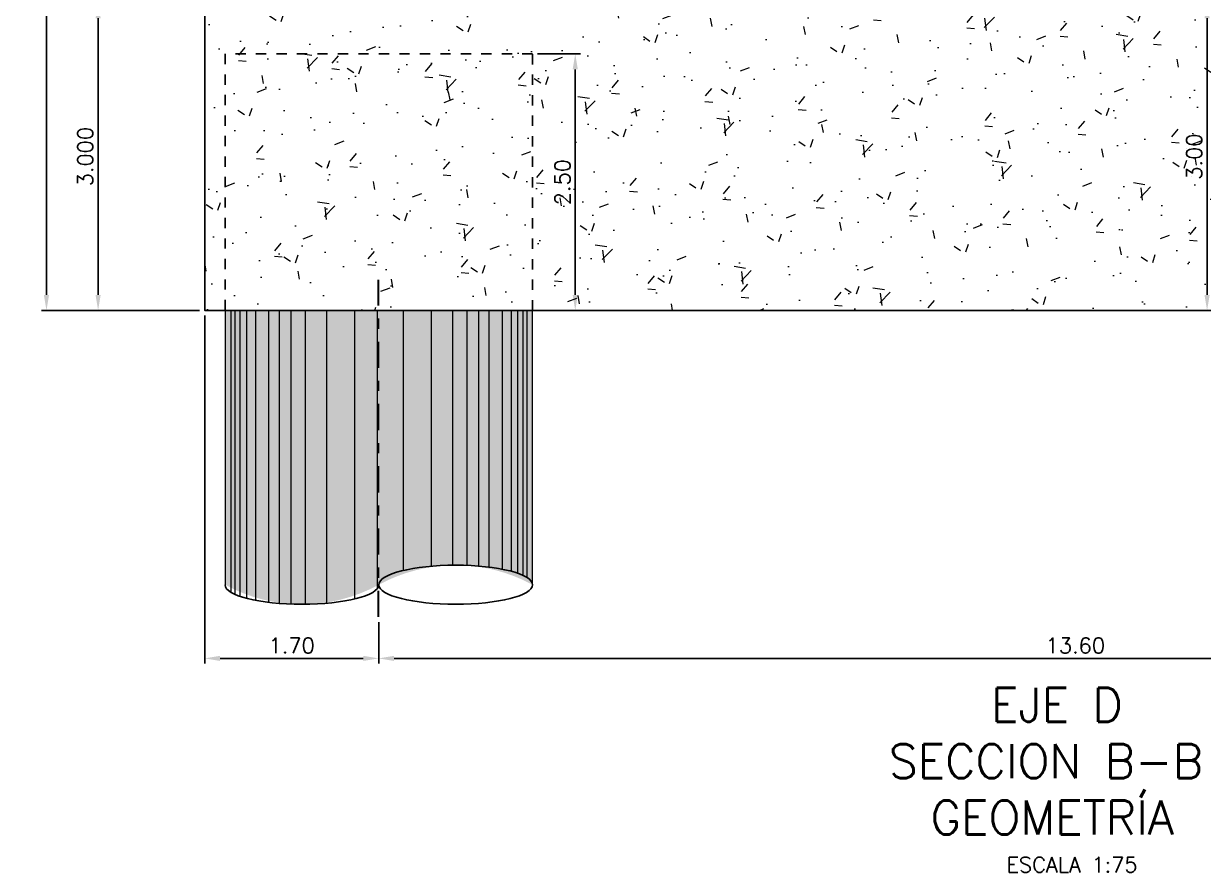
# Model space of a CAD drawing. Header units: metres. Extents: x 1080594 to 1081411, y 976871 to 977162.
# Drawn here: x 1080993.36 to 1081004.88, y 977057.31 to 977065.59 of the extents above; entities that cross this region are included whole.
import ezdxf

# ---------------------------------------------------------------- set-up
doc = ezdxf.new("R2010")
doc.units = ezdxf.units.M
doc.header["$LTSCALE"] = 25.4
doc.linetypes.add('DASHDOT', pattern=[1, 0.5, -0.25, 0, -0.25])
doc.linetypes.add('HIDDEN', pattern=[0.375, 0.25, -0.125])
for name, color, linetype in [('CONTRAPESO', 3, 'Continuous'), ('COT', 1, 'Continuous'), ('DIMCONTRAPESO', 1, 'Continuous'), ('PROYECC', 251, 'HIDDEN'), ('REGL175', 7, 'Continuous')]:
    doc.layers.add(name, color=color, linetype=linetype)
for name, color, linetype, lineweight in [('COTA', 1, 'Continuous', 30), ('EJEPILOTE', 145, 'DASHDOT', 30), ('OTROS', 8, 'Continuous', 5), ('SOLIDOREFCONT', 254, 'Continuous', 5), ('TUNEL', 5, 'Continuous', 20)]:
    doc.layers.add(name, color=color, linetype=linetype, lineweight=lineweight)
doc.styles.add('romans', font='romans.shx')
doc.dimstyles.new('Copy 75', dxfattribs={"dimtxt": 0.15, "dimasz": 0.15, "dimexe": 0.05, "dimexo": 0.05, "dimgap": 0.05, "dimtad": 1, "dimzin": 0, "dimdsep": 46, "dimtxsty": 'romans', "dimcen": 0.002, "dimclrd": 1, "dimclre": 1, "dimclrt": 3, "dimadec": 4, "dimazin": 0, "dimtfac": 1, "dimtofl": 0, "dimtmove": 1, "dimatfit": 3, "dimfxl": 1, "dimtolj": 1, "dimtzin": 0, "dimarcsym": 1})

# ---------------------------------------------------------------- blocks, each defined once
blk = doc.blocks.new('*D150')
at = {"layer": 'Defpoints', "color": 0, "transparency": 16777216}
for p in [(1080995.133, 977062.79), (1080996.831, 977059.798), (1080996.831, 977059.394)]:
    blk.add_point(p, dxfattribs=at)
at = {"layer": 'DIMCONTRAPESO', "color": 1, "lineweight": -2, "transparency": 16777216}
for p, q in [((1080995.133, 977062.74), (1080995.133, 977059.344)), ((1080996.831, 977059.748), (1080996.831, 977059.344)), ((1080995.283, 977059.394), (1080996.681, 977059.394))]:
    blk.add_line(p, q, dxfattribs=at)
at = {"layer": 'DIMCONTRAPESO', "color": 1, "transparency": 16777216}
for points in [[(1080995.283, 977059.419), (1080995.283, 977059.369), (1080995.133, 977059.394)], [(1080996.681, 977059.419), (1080996.681, 977059.369), (1080996.831, 977059.394)]]:
    blk.add_solid(points, dxfattribs=at)
at = {"layer": 'DIMCONTRAPESO', "color": 3, "transparency": 16777216, "insert": (1080995.982, 977059.519), "char_height": 0.15, "attachment_point": 5, "style": 'romans'}
blk.add_mtext('\\A1;1.70', dxfattribs=at)
blk = doc.blocks.new('PILOTE')
h = blk.add_hatch(color=256)
h.dxf.hatch_style = 1
h.set_gradient(color1=(51, 51, 51), color2=(173, 173, 173), tint=1, name='INVCYLINDER')
edge = h.paths.add_edge_path()
edge.add_line((1080656.417, 977060.159), (1080656.417, 977062.837))
edge.add_line((1080656.417, 977062.837), (1080659.418, 977062.837))
edge.add_line((1080659.418, 977062.837), (1080659.418, 977060.159))
edge.add_arc((1080658.668, 977061.537), 1.569, 241.434, 298.566, ccw=False)
edge.add_arc((1080657.167, 977058.78), 1.57, 61.4555, 118.5445)
at = {"layer": 'COT'}
blk.add_ellipse((1080657.167, 977060.159), major_axis=(0.75, 0), ratio=0.254381, dxfattribs=at)
blk.add_ellipse((1080658.668, 977060.159), major_axis=(0.75, 0), ratio=0.254381, start_param=3.141593, end_param=6.283185, dxfattribs=at)
at = {"layer": 'EJEPILOTE', "ltscale": 0.02}
blk.add_line((1080657.919, 977059.845), (1080657.919, 977063.136), dxfattribs=at)
at = {"layer": 'OTROS'}
for p, q in [((1080656.472, 977062.837), (1080656.472, 977060.231)), ((1080656.511, 977062.837), (1080656.511, 977060.251)), ((1080656.562, 977062.837), (1080656.562, 977060.272)), ((1080656.625, 977062.837), (1080656.625, 977060.291)), ((1080656.714, 977062.837), (1080656.714, 977060.311)), ((1080656.842, 977062.837), (1080656.842, 977060.331)), ((1080656.944, 977062.837), (1080656.944, 977060.341)), ((1080657.059, 977062.837), (1080657.059, 977060.348)), ((1080657.199, 977062.837), (1080657.199, 977060.35)), ((1080657.406, 977062.837), (1080657.406, 977060.34)), ((1080657.679, 977062.837), (1080657.679, 977060.298)), ((1080657.933, 977062.837), (1080657.933, 977060.121)), ((1080658.155, 977062.837), (1080658.155, 977060.027)), ((1080658.429, 977062.837), (1080658.429, 977059.978)), ((1080658.636, 977062.837), (1080658.636, 977059.968)), ((1080658.776, 977062.837), (1080658.776, 977059.97)), ((1080658.891, 977062.837), (1080658.891, 977059.977)), ((1080658.993, 977062.837), (1080658.993, 977059.987)), ((1080659.12, 977062.837), (1080659.12, 977060.007)), ((1080659.209, 977062.837), (1080659.209, 977060.027)), ((1080659.273, 977062.837), (1080659.273, 977060.046)), ((1080659.324, 977062.837), (1080659.324, 977060.067)), ((1080659.362, 977062.837), (1080659.362, 977060.087)), ((1080656.625, 977060.027), (1080656.625, 977060.027))]:
    blk.add_line(p, q, dxfattribs=at)
blk.add_lwpolyline([(1080656.417, 977060.159), (1080656.417, 977062.837), (1080659.418, 977062.837), (1080659.418, 977060.159)], dxfattribs=at)
blk = doc.blocks.new('*D151')
at = {"layer": 'Defpoints', "color": 0, "transparency": 16777216}
for p in [(1080996.831, 977059.601), (1081010.433, 977059.601), (1080996.831, 977059.394)]:
    blk.add_point(p, dxfattribs=at)
at = {"layer": 'DIMCONTRAPESO', "color": 1, "lineweight": -2, "transparency": 16777216}
for p, q in [((1080996.831, 977059.551), (1080996.831, 977059.344)), ((1081010.433, 977059.551), (1081010.433, 977059.344)), ((1081010.283, 977059.394), (1080996.981, 977059.394))]:
    blk.add_line(p, q, dxfattribs=at)
at = {"layer": 'DIMCONTRAPESO', "color": 1, "transparency": 16777216}
for points in [[(1080996.981, 977059.419), (1080996.981, 977059.369), (1080996.831, 977059.394)], [(1081010.283, 977059.419), (1081010.283, 977059.369), (1081010.433, 977059.394)]]:
    blk.add_solid(points, dxfattribs=at)
at = {"layer": 'DIMCONTRAPESO', "color": 3, "transparency": 16777216, "insert": (1081003.632, 977059.519), "char_height": 0.15, "attachment_point": 5, "style": 'romans'}
blk.add_mtext('\\A1;13.60', dxfattribs=at)
blk = doc.blocks.new('*D725')
at = {"layer": 'Defpoints', "color": 0, "transparency": 16777216}
for p in [(1080995.133, 977074.96), (1080993.588, 977062.79), (1080995.133, 977062.79)]:
    blk.add_point(p, dxfattribs=at)
at = {"layer": 'TUNEL', "color": 1, "lineweight": -2, "transparency": 16777216}
for p, q in [((1080995.083, 977074.96), (1080993.538, 977074.96)), ((1080993.588, 977074.81), (1080993.588, 977062.94)), ((1080995.083, 977062.79), (1080993.538, 977062.79))]:
    blk.add_line(p, q, dxfattribs=at)
at = {"layer": 'TUNEL', "color": 1, "transparency": 16777216}
for points in [[(1080993.563, 977074.81), (1080993.613, 977074.81), (1080993.588, 977074.96)], [(1080993.563, 977062.94), (1080993.613, 977062.94), (1080993.588, 977062.79)]]:
    blk.add_solid(points, dxfattribs=at)
at = {"layer": 'TUNEL', "color": 3, "transparency": 16777216, "insert": (1080993.463, 977068.875), "char_height": 0.15, "attachment_point": 5, "rotation": 90, "style": 'romans'}
blk.add_mtext('\\A1;12.17', dxfattribs=at)
blk = doc.blocks.new('*D728')
at = {"layer": 'Defpoints', "color": 0, "transparency": 16777216}
for p in [(1080995.633, 977065.79), (1080994.092, 977062.79), (1080995.133, 977062.79)]:
    blk.add_point(p, dxfattribs=at)
at = {"layer": 'TUNEL', "color": 1, "lineweight": -2, "transparency": 16777216}
for p, q in [((1080995.583, 977065.79), (1080994.042, 977065.79)), ((1080994.092, 977065.64), (1080994.092, 977062.94)), ((1080995.083, 977062.79), (1080994.042, 977062.79))]:
    blk.add_line(p, q, dxfattribs=at)
at = {"layer": 'TUNEL', "color": 1, "transparency": 16777216}
for points in [[(1080994.067, 977065.64), (1080994.117, 977065.64), (1080994.092, 977065.79)], [(1080994.067, 977062.94), (1080994.117, 977062.94), (1080994.092, 977062.79)]]:
    blk.add_solid(points, dxfattribs=at)
at = {"layer": 'TUNEL', "color": 3, "transparency": 16777216, "insert": (1080993.967, 977064.29), "char_height": 0.15, "attachment_point": 5, "rotation": 90, "style": 'romans'}
blk.add_mtext('\\A1;3.000', dxfattribs=at)
blk = doc.blocks.new('*D746')
at = {"layer": 'Defpoints', "color": 0, "transparency": 16777216}
for p in [(1081005.986, 977065.79), (1081004.918, 977062.79), (1081005.486, 977062.79)]:
    blk.add_point(p, dxfattribs=at)
at = {"layer": 'TUNEL', "color": 1, "lineweight": -2, "transparency": 16777216}
for p, q in [((1081005.936, 977065.79), (1081004.868, 977065.79)), ((1081004.918, 977065.64), (1081004.918, 977062.94)), ((1081005.436, 977062.79), (1081004.868, 977062.79))]:
    blk.add_line(p, q, dxfattribs=at)
at = {"layer": 'TUNEL', "color": 1, "transparency": 16777216}
for points in [[(1081004.893, 977065.64), (1081004.943, 977065.64), (1081004.918, 977065.79)], [(1081004.893, 977062.94), (1081004.943, 977062.94), (1081004.918, 977062.79)]]:
    blk.add_solid(points, dxfattribs=at)
at = {"layer": 'TUNEL', "color": 3, "transparency": 16777216, "insert": (1081004.793, 977064.29), "char_height": 0.15, "attachment_point": 5, "rotation": 90, "style": 'romans'}
blk.add_mtext('\\A1;3.00', dxfattribs=at)
blk = doc.blocks.new('*D795')
at = {"layer": 'COTA', "color": 1, "lineweight": -2, "transparency": 16777216}
for p, q in [((1080998.383, 977065.292), (1080998.8, 977065.292)), ((1080998.75, 977065.142), (1080998.75, 977062.94)), ((1080998.383, 977062.79), (1080998.8, 977062.79))]:
    blk.add_line(p, q, dxfattribs=at)
at = {"layer": 'COTA', "color": 1, "transparency": 16777216}
for points in [[(1080998.725, 977065.142), (1080998.775, 977065.142), (1080998.75, 977065.292)], [(1080998.725, 977062.94), (1080998.775, 977062.94), (1080998.75, 977062.79)]]:
    blk.add_solid(points, dxfattribs=at)
at = {"layer": 'Defpoints', "color": 0, "transparency": 16777216}
for p in [(1080998.333, 977065.292), (1080998.333, 977062.79), (1080998.75, 977062.79)]:
    blk.add_point(p, dxfattribs=at)
at = {"layer": 'COTA', "color": 3, "transparency": 16777216, "insert": (1080998.625, 977064.041), "char_height": 0.15, "attachment_point": 5, "rotation": 90, "style": 'romans'}
blk.add_mtext('\\A1;2.50', dxfattribs=at)

msp = doc.modelspace()

# ---------------------------------------------------------------- hatches: boundary and pattern name
at = {"layer": 'SOLIDOREFCONT', "true_color": 0x5b5b5b, "transparency": 33554546}
h = msp.add_hatch(dxfattribs=at)
h.set_pattern_fill('AR-CONC', color=251, scale=0.005)
h.set_pattern_definition([(50, (0, 0.6439), (0.91092334498, -0.0796954277), [0.09525, -1.04775]), (355, (0, 0.6439), (-0.1762171071, 0.9552842262), [0.0762, -0.83820292085]), (100.4514447, (0.0759, 0.6372), (0.73470623545, 0.87558875956), [0.080950044, -0.890451223]), (46.1842, (0, 0.8979), (1.3553952045, -0.2102116397), [0.142875, -1.571625]), (96.63555761, (0.113, 0.8804), (1.1870206703, 1.237130623), [0.1214251157, -1.3356780408]), (351.18415117, (0, 0.8979), (1.1870206703, 1.2371306229), [0.1142998354, -1.2572986596]), (21, (0.127, 0.8344), (0.75807195635, -0.51132599094), [0.09525, -1.04775]), (326, (0.127, 0.8344), (0.30901014174, 0.9209398306), [0.0762, -0.8382]), (71.451445, (0.1902, 0.7918), (1.0670820964, 0.40961384443), [0.080950044, -0.890449688]), (37.5, (0, 0.64388), (0.01544301625, 0.422775194366), [0, -0.82804, 0, -0.8509, 0, -0.841375]), (7.5, (0, 0.6439), (0.33409831255, 0.50090287409), [0, -0.48514, 0, -0.80899, 0, -0.320675]), (327.5, (-0.2832, 0.64388), (0.677952975834, -0.02864371996), [0, -0.3175, 0, -0.9906, 0, -1.31445]), (317.5, (-0.4102, 0.6439), (0.74064590693, 0.12713245517), [0, -0.41275, 0, -0.65786, 0, -0.93345])])
h.paths.add_polyline_path([(1080995.632887, 977065.790219), (1080995.632887, 977072.22396), (1080995.133261, 977072.223981), (1080995.133073, 977062.790219), (1081012.132967, 977062.790219), (1081012.133073, 977074.910219), (1080995.133167, 977074.96034), (1080995.133286, 977073.523981), (1080995.632887, 977073.52396), (1080995.632887, 977073.96034), (1081011.632721, 977073.92634), (1081011.632887, 977065.790219)])

# ---------------------------------------------------------------- linework, layer by layer
at = {"layer": 'CONTRAPESO'}
msp.add_lwpolyline([(1080995.133261, 977072.223981), (1080995.133073, 977062.790219), (1081012.132967, 977062.790219), (1081012.133073, 977074.910219), (1080995.133167, 977074.96034), (1080995.133286, 977073.523981), (1080995.632887, 977073.52396), (1080995.632887, 977073.96034), (1081011.632721, 977073.92634), (1081011.632887, 977065.790219), (1080995.632887, 977065.790219), (1080995.632887, 977072.22396)], close=True, dxfattribs=at)
at = {"layer": 'PROYECC', "color": 14, "ltscale": 0.01}
msp.add_lwpolyline([(1080995.331947, 977062.790219), (1080998.332989, 977062.790219), (1080998.332989, 977065.29225), (1080995.331947, 977065.29225)], close=True, dxfattribs=at)

# ---------------------------------------------------------------- block references
at = {"layer": 'DIMCONTRAPESO', "xscale": -1}
msp.add_blockref('PILOTE', (2161654.749823, -0.046713), dxfattribs=at)

# ---------------------------------------------------------------- texts
at = {"layer": 'REGL175', "insert": (1080995.592675, 977059.105806), "char_height": 0.33, "width": 14.49150363, "attachment_point": 1, "style": 'romans'}
msp.add_mtext('\\pi7.21516;{\\C0;EJE D\\P\\pi6.2173;SECCION B-B \\P\\pi6.62588;GEOMETRÍA\\P\\pi7.36717;\\H0.45455x;\\C3;ESCALA 1:75}', dxfattribs=at)

# ---------------------------------------------------------------- dimensions: what is measured, and where the dimension line sits
at = {"layer": 'COTA', "color": 2}
dim = msp.add_linear_dim(base=(1080998.750203, 977062.790219), p1=(1080998.332989, 977065.29225), p2=(1080998.332989, 977062.790219), angle=90, dimstyle='Copy 75', dxfattribs=at)
dim.commit()
dim.dimension.update_dxf_attribs({"geometry": '*D795', "text_midpoint": (1080998.625203, 977064.041235)})
at = {"layer": 'DIMCONTRAPESO'}
for p1, p2, picture, middle in [((1080995.133073, 977062.790219), (1080996.831107, 977059.797999), '*D150', (1080995.98209, 977059.519353)), ((1081010.433313, 977059.600979), (1080996.831107, 977059.600979), '*D151', (1081003.63221, 977059.519353))]:
    dim = msp.add_linear_dim(base=(1080996.831107, 977059.394353), p1=p1, p2=p2, angle=180, dimstyle='Copy 75', dxfattribs=at)
    dim.commit()
    dim.dimension.update_dxf_attribs({"geometry": picture, "text_midpoint": middle})
at = {"layer": 'TUNEL', "color": 40, "true_color": 0xf8d731}
for base, p1, p2, picture, middle in [((1080993.588126, 977062.790219), (1080995.133328, 977074.959624), (1080995.133073, 977062.790219), '*D725', (1080993.463126, 977068.874922)), ((1081004.917855, 977062.790219), (1081005.986289, 977065.790219), (1081005.486475, 977062.790219), '*D746', (1081004.792855, 977064.290219))]:
    dim = msp.add_linear_dim(base=base, p1=p1, p2=p2, angle=90, dimstyle='Copy 75', dxfattribs=at)
    dim.commit()
    dim.dimension.update_dxf_attribs({"geometry": picture, "text_midpoint": middle})
dim = msp.add_linear_dim(base=(1080994.092458, 977062.790219), p1=(1080995.632887, 977065.790219), p2=(1080995.133073, 977062.790219), angle=90, dimstyle='Copy 75', override={"dimdec": 3}, dxfattribs=at)
dim.commit()
dim.dimension.update_dxf_attribs({"geometry": '*D728', "text_midpoint": (1080993.967458, 977064.290219)})

doc.saveas('drawing.dxf')
